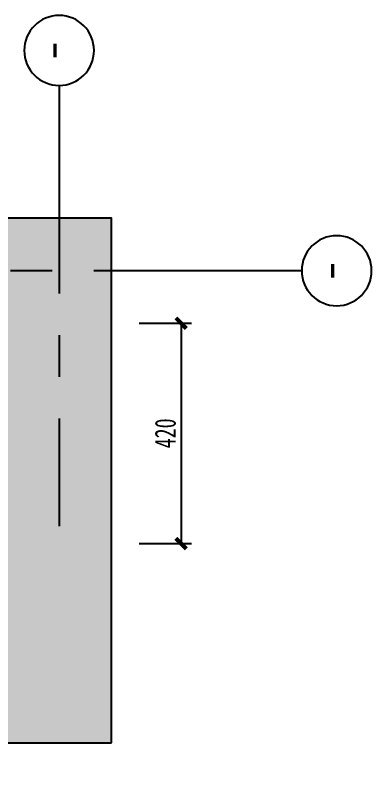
# Model space of a CAD drawing. Header units: millimetres. Extents: x 3104083 to 3173399, y -3165492 to -3044687.
# Drawn here: x 3131553 to 3132233, y -3053292 to -3051820 of the extents above; entities that cross this region are included whole.
import ezdxf
from ezdxf.enums import TextEntityAlignment as Align

# ---------------------------------------------------------------- set-up
doc = ezdxf.new("R2010")
doc.units = ezdxf.units.MM
doc.header["$LTSCALE"] = 500
doc.header["$MEASUREMENT"] = 0
doc.header["$PDMODE"] = 2
doc.linetypes.add('CENTER', pattern=[50.800000000000004, 31.75, -6.349999999999999, 6.349999999999999, -6.349999999999999])
doc.layers.get('0').update_dxf_attribs({"linetype": 'CONTINUOUS'})
doc.layers.get('DEFPOINTS').update_dxf_attribs({"linetype": 'CONTINUOUS'})
for name, color, linetype in [('A-土建墙（含管井、立管）', 6, 'CONTINUOUS'), ('A-轴号', 4, 'CONTINUOUS'), ('D-节点填充', 250, 'CONTINUOUS'), ('E-立面填充', 250, 'CONTINUOUS'), ('IEL-VERY LIGHT', 250, 'CONTINUOUS')]:
    doc.layers.add(name, color=color, linetype=linetype)
doc.styles.add('DIM', font='SimSun.ttf', dxfattribs={"width": 0.7})
doc.styles.add('NAME-1', font='SIMHEI.TTF')
doc.dimstyles.new('20', dxfattribs={"dimscale": 20, "dimtxt": 2, "dimasz": 1, "dimexe": 1, "dimexo": 1, "dimgap": 0.5, "dimtad": 1, "dimdec": 0, "dimzin": 0, "dimdsep": 46, "dimtxsty": 'DIM', "dimblk": 'ARCHTICK', "dimcen": 0, "dimclrd": 5, "dimclre": 5, "dimclrt": 35, "dimadec": 0, "dimazin": 0, "dimtfac": 0.5, "dimtdec": 0, "dimtix": 1, "dimtmove": 2, "dimatfit": 2, "dimldrblk": 'A', "dimfxl": 0, "dimtolj": 1, "dimtzin": 0, "dimlwd": -1, "dimlwe": -1, "dimarcsym": 0})

# ---------------------------------------------------------------- blocks, each defined once
blk = doc.blocks.new('轴号')
at = {"color": 4}
blk.add_circle((4.000000000014552, 0), 4.000000000014552, dxfattribs=at)
at = {"color": 2, "style": 'NAME-1'}
blk.add_attdef('1', text='', height=4, dxfattribs=at).set_placement((4.000000000014552, 0), align=Align.MIDDLE)
blk = doc.blocks.new('_ArchTick')
at = {"color": 0, "linetype": 'ByBlock', "const_width": 0.4}
blk.add_lwpolyline([(-0.5, -0.5), (0.5, 0.5)], dxfattribs=at)
blk = doc.blocks.new('*D930')
at = {"layer": 'D-节点填充', "color": 5, "ltscale": 0.15}
for p, q in [((3131789.400210807, -3052406.789244098), (3131889.400210807, -3052406.789244098)), ((3131869.400210807, -3052406.789244098), (3131869.400210807, -3052826.789244127)), ((3131789.400210807, -3052826.789244127), (3131889.400210807, -3052826.789244127))]:
    blk.add_line(p, q, dxfattribs=at)
at = {"layer": 'DEFPOINTS', "color": 0, "ltscale": 0.15}
for p in [(3131485.744265038, -3052406.789244098), (3131485.744265038, -3052826.789244127), (3131869.400210807, -3052826.789244127)]:
    blk.add_point(p, dxfattribs=at)
at = {"layer": 'D-节点填充', "color": 5, "ltscale": 0.15, "xscale": 20, "yscale": 20, "zscale": 20}
for p, rotation in [((3131869.400210807, -3052406.789244098), 90), ((3131869.400210807, -3052826.789244127), 270)]:
    blk.add_blockref('_ArchTick', p, dxfattribs=dict(at, rotation=rotation))
at = {"layer": 'D-节点填充', "color": 35, "ltscale": 0.15, "insert": (3131839.400210807, -3052616.789244113), "char_height": 40, "attachment_point": 5, "rotation": 90, "style": 'DIM'}
blk.add_mtext('\\A1;420', dxfattribs=at)
blk = doc.blocks.new('A')
for p, q in [((-1.435067392276323, 1.147654099946521), (-1.089590771724033, 1.437450103912851)), ((-1.435067392276323, 1.147654099946521), (-0.3688396396728422, 0)), ((-1.089590771724033, 1.437450103912851), (0, 0)), ((-0.3688396396728422, 3.638e-12), (-2.127066897330223, 0)), ((-1.435067392276323, -1.147654099946521), (-0.3688396396728422, 0)), ((-1.089590771724033, -1.437450103912851), (0, 0)), ((-1.435067392276323, -1.147654099946521), (-1.089590771724033, -1.437450103912851))]:
    blk.add_line(p, q)
for points in [[(-1.435067392276323, 1.147654099946521), (-1.089590771724033, 1.437450103912851), (-0.3688396396728422, 0), (0, 0)], [(-1.435067392276323, -1.147654099946521), (-1.089590771724033, -1.437450103912851), (-0.3688396396728422, 0), (0, 0)]]:
    blk.add_solid(points)

msp = doc.modelspace()

# ---------------------------------------------------------------- hatches: boundary and pattern name
at = {"layer": 'E-立面填充', "ltscale": 0.15}
h = msp.add_hatch(dxfattribs=at)
h.set_pattern_fill('ZIGZAG', color=256, scale=10, angle=315, style=0)
h.set_pattern_definition([(315, (3081457.284298191, -3028471.593454832), (44.90128060534576, -1.06581410364015e-14), [31.75, -31.75]), (45, (3081479.734938494, -3028494.044095135), (1.06581410364015e-14, 44.90128060534576), [31.75, -31.75])])
h.paths.add_polyline_path([(3131636.491958571, -3052206.789244127), (3130336.237933068, -3052206.789244127), (3130411.237933068, -3052206.789244127), (3130411.237933068, -3052296.789244128), (3129881.237933068, -3052296.789244128), (3129881.237933068, -3052206.789244127), (3129698.237933068, -3052206.789244127), (3129536.491958567, -3052206.789244127), (3129536.491958567, -3052406.789244127), (3130696.237933072, -3052406.789244127), (3130696.237933072, -3052316.789244126), (3131076.237933072, -3052316.789244126), (3131226.237933072, -3052316.789244126), (3131236.237933072, -3052406.789244127), (3131086.237933072, -3052406.789244127), (3131536.491958566, -3052406.789244127), (3131536.491958566, -3053006.789244096), (3131136.491958576, -3053006.789244096), (3131136.491958586, -3053291.789244096), (3131336.491958575, -3053291.789244096), (3131336.491958579, -3053206.789244096), (3131736.491958582, -3053206.789244096), (3131736.491958573, -3052306.789244127), (3131636.491958571, -3052306.789244127)])
h.paths.add_polyline_path([(3131736.491958572, -3052206.789244127), (3131636.491958571, -3052206.789244127), (3131636.491958571, -3052306.789244127), (3131736.491958573, -3052306.789244127)], flags=17)
h.paths.add_polyline_path([(3129136.491958567, -3052206.789244127), (3128454.447904335, -3052206.789244127), (3128454.447904335, -3052406.789244127), (3129136.491958567, -3052406.789244127)])

# ---------------------------------------------------------------- linework, layer by layer
at = {"layer": 'A-土建墙（含管井、立管）', "color": 6}
msp.add_line((3131336.491958579, -3053206.789244096), (3131736.491958571, -3053206.789244096), dxfattribs=at)
msp.add_lwpolyline([(3131736.491958582, -3053206.789244104), (3131736.491958572, -3052206.789244127), (3129536.49195857, -3052206.789244127)], dxfattribs=at)
at = {"layer": 'IEL-VERY LIGHT', "linetype": 'CENTER', "ltscale": 0.025}
for p, q in [((3131636.491958571, -3051953.576110781), (3131636.491958571, -3052793.455910793)), ((3132099.369016688, -3052306.789244127), (3131246.064454082, -3052306.789244127))]:
    msp.add_line(p, q, dxfattribs=at)

# ---------------------------------------------------------------- block references
at = {"layer": 'A-轴号', "color": 4, "ltscale": 20}
ref = msp.add_blockref('轴号', (3131636.491958571, -3051953.576110781), dxfattribs=dict(at, xscale=-16.66666666666666, yscale=16.66666666666666, zscale=16.66666666666666, rotation=270))
ref.add_attrib('1', '-', dxfattribs={"layer": '0', "color": 2, "height": 66.66666666666666, "rotation": 270, "style": 'NAME-1'}).set_placement((3131636.49195857, -3051886.909444114), align=Align.MIDDLE)
ref = msp.add_blockref('轴号', (3132166.035683355, -3052373.455910794), dxfattribs=dict(at, xscale=-16.66666666666666, yscale=16.66666666666666, zscale=16.66666666666666, rotation=270))
ref.add_attrib('1', '-', dxfattribs={"layer": '0', "color": 2, "height": 66.66666666666666, "rotation": 270, "style": 'NAME-1'}).set_placement((3132166.035683354, -3052306.789244127), align=Align.MIDDLE)

# ---------------------------------------------------------------- dimensions: what is measured, and where the dimension line sits
at = {"layer": 'D-节点填充', "ltscale": 0.15}
dim = msp.add_linear_dim(base=(3131869.400210807, -3052826.789244127), p1=(3131485.744265038, -3052406.789244098), p2=(3131485.744265038, -3052826.789244127), angle=90, dimstyle='20', dxfattribs=at)
dim.commit()
dim.dimension.update_dxf_attribs({"geometry": '*D930', "text_midpoint": (3131839.400210807, -3052616.789244113)})

doc.saveas('drawing.dxf')
